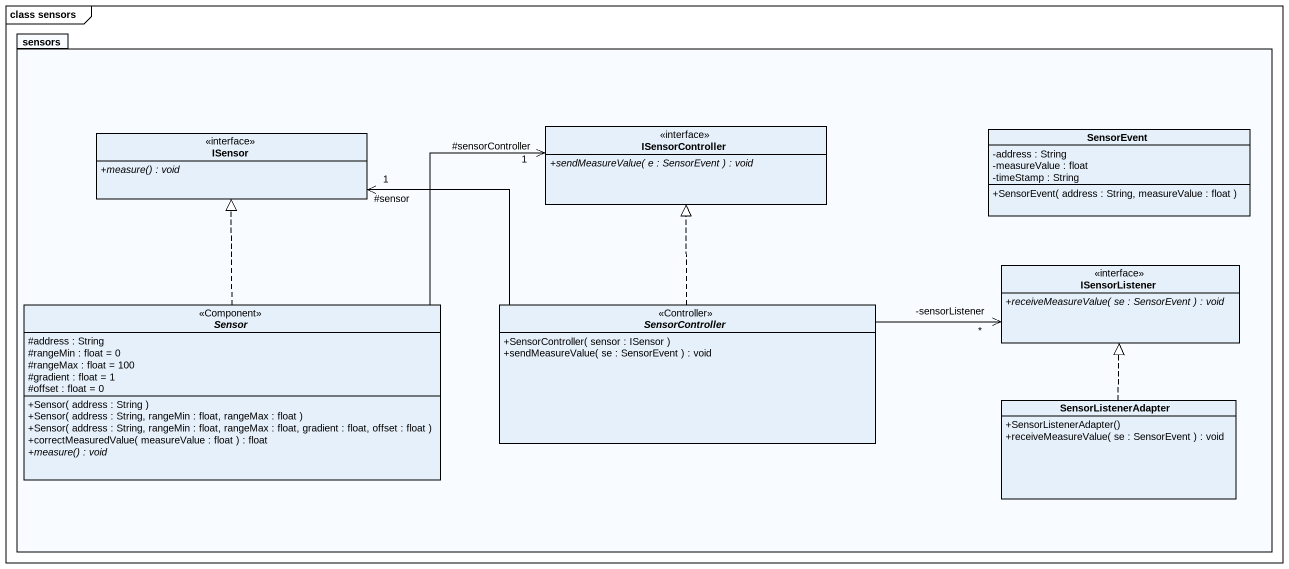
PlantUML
@startuml
mainframe class sensors
hide circle
hide empty members
skinparam classAttributeIconSize 0
package sensors {
  interface ISensor {
    {abstract} +measure() : void
  }
  interface ISensorController {
    {abstract} +sendMeasureValue( e : SensorEvent ) : void
  }
  class SensorEvent {
    -address : String
    -measureValue : float
    -timeStamp : String
    +SensorEvent( address : String, measureValue : float )
  }
  interface ISensorListener {
    {abstract} +receiveMeasureValue( se : SensorEvent ) : void
  }
  abstract class Sensor <<Component>> {
    #address : String
    #rangeMin : float = 0
    #rangeMax : float = 100
    #gradient : float = 1
    #offset : float = 0
    +Sensor( address : String )
    +Sensor( address : String, rangeMin : float, rangeMax : float )
    +Sensor( address : String, rangeMin : float, rangeMax : float, gradient : float, offset : float )
    +correctMeasuredValue( measureValue : float ) : float
    {abstract} +measure() : void
  }
  abstract class SensorController <<Controller>> {
    +SensorController( sensor : ISensor )
    +sendMeasureValue( se : SensorEvent ) : void
  }
  class SensorListenerAdapter {
    +SensorListenerAdapter()
    +receiveMeasureValue( se : SensorEvent ) : void
  }
}
Sensor .up.|> ISensor
Sensor -right-> "#sensorController\n1" ISensorController
SensorController -left-> "#sensor\n1" ISensor
SensorController .up.|> ISensorController
SensorController -right-> "-sensorListener\n*" ISensorListener
SensorListenerAdapter .up.|> ISensorListener
@enduml
